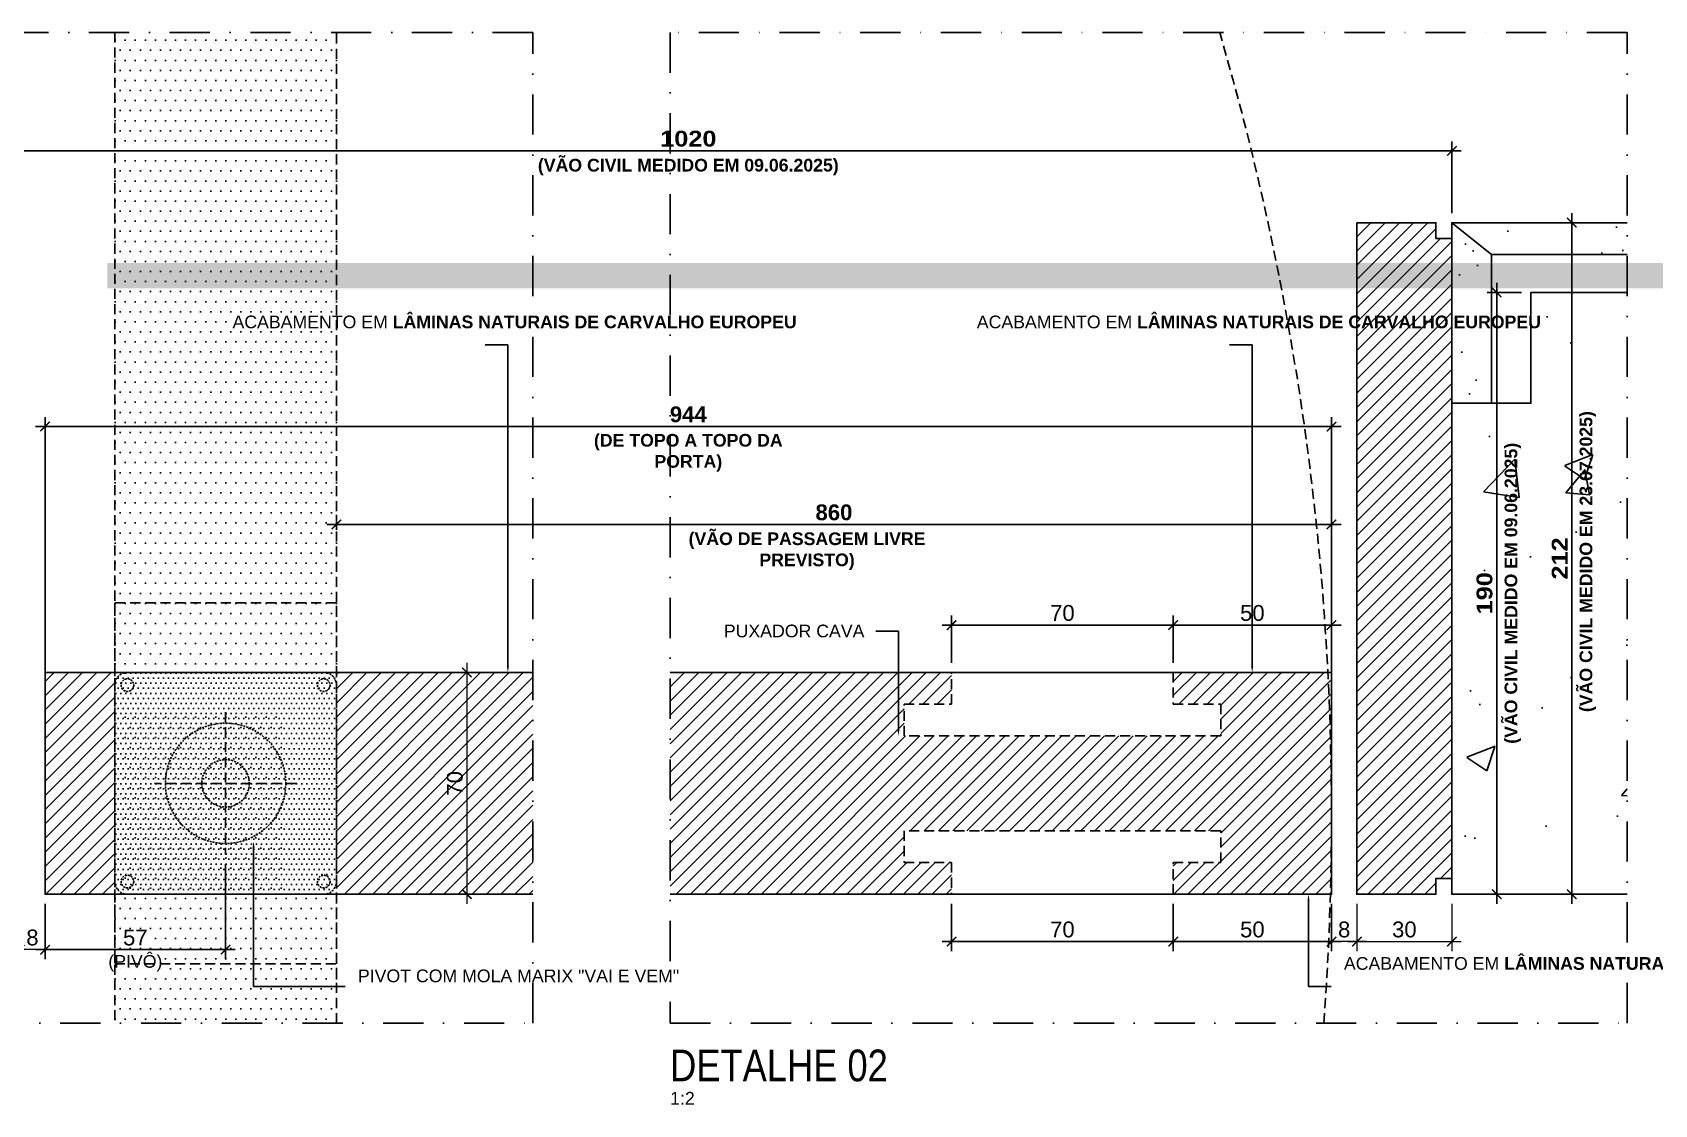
# Model space of a CAD drawing. Header units: millimetres. Extents: x -63251 to 507826, y 5339 to 217512.
# Drawn here: x 122465 to 122977, y 103643 to 103982 of the extents above; entities that cross this region are included whole.
import ezdxf
from ezdxf import colors
from ezdxf.entities.mleader import LeaderData, LeaderLine
from ezdxf.math import Vec2, Vec3

# ---------------------------------------------------------------- set-up
doc = ezdxf.new("R2010")
doc.units = ezdxf.units.MM
doc.header["$PDMODE"] = 3
doc.linetypes.add('TRAÇO 1-1', pattern=[9.525, 6.35, -3.175])
doc.linetypes.add('TRAÇO E PONTO 1-1', pattern=[25.4, 12.7, -6.35, 0, -6.35])
for name, color, linetype in [('AC-EQUIPAMENTO', 7, 'Continuous'), ('COTAS', 9, 'Continuous'), ('FERRAGEM', 3, 'Continuous'), ('HACHURA', 21, 'Continuous'), ('LAYOUT', 4, 'Continuous'), ('MARCENARIA', 4, 'Continuous'), ('MARCENARIA . M', 4, 'Continuous'), ('PAREDE', 94, 'Continuous'), ('PROJEÇÃO', 8, 'Continuous'), ('TEXTO', 105, 'Continuous'), ('TEXTO TRAÇO PONTO', 105, 'TRAÇO E PONTO 1-1')]:
    doc.layers.add(name, color=color, linetype=linetype)
doc.layers.add('ARQ-COTA', color=12, linetype='Continuous', lineweight=9)
doc.styles.add('1-1', font='arial.ttf', dxfattribs={"height": 0.2})
doc.styles.add('MEDIDA OFICIAL', font='ariblk.ttf')
doc.styles.add('PADRÃO', font='arial.ttf')
doc.styles.add('PADRÃO NEGRITO', font='arialbd.ttf')
doc.styles.add('TITULO', font='swissck.ttf')
doc.dimstyles.new('1-2', dxfattribs={"dimscale": 2, "dimtxt": 2.5, "dimasz": 1.5, "dimexe": 1.5, "dimexo": 1.5, "dimtad": 1, "dimtxsty": 'PADRÃO', "dimblk": 'ARCHTICK', "dimcen": 2.5, "dimdle": 1.5, "dimclrd": 9, "dimclre": 9, "dimclrt": 6, "dimadec": 0, "dimazin": 0, "dimtfac": 1, "dimtmove": 0, "dimatfit": 3, "dimfxl": 1.25, "dimlwd": -1, "dimlwe": -1, "dimarcsym": 0})
doc.dimstyles.new('1-2 AZUL', dxfattribs={"dimscale": 2, "dimtxt": 2.5, "dimasz": 1.5, "dimexe": 1.5, "dimexo": 1.5, "dimtad": 1, "dimtxsty": 'PADRÃO NEGRITO', "dimblk": 'ARCHTICK', "dimcen": 2.5, "dimdle": 1.5, "dimclrd": 9, "dimclre": 9, "dimclrt": 170, "dimadec": 0, "dimazin": 0, "dimtfac": 1, "dimtmove": 0, "dimatfit": 3, "dimfxl": 1.25, "dimlwd": -1, "dimlwe": -1, "dimarcsym": 0})
doc.dimstyles.new('1-2 VERDE', dxfattribs={"dimscale": 2, "dimtxt": 2.5, "dimasz": 1.5, "dimexe": 1.5, "dimexo": 1.5, "dimtad": 1, "dimtxsty": 'PADRÃO NEGRITO', "dimblk": 'ARCHTICK', "dimcen": 2.5, "dimdle": 1.5, "dimclrd": 9, "dimclre": 9, "dimclrt": 102, "dimadec": 0, "dimazin": 0, "dimtfac": 1, "dimtmove": 0, "dimatfit": 3, "dimfxl": 1.25, "dimlwd": -1, "dimlwe": -1, "dimarcsym": 0})
doc.dimstyles.new('Med. Ofic.1-2', dxfattribs={"dimscale": 2, "dimtxt": 2.5, "dimasz": 1.5, "dimexe": 1.5, "dimexo": 1.5, "dimtad": 1, "dimtxsty": 'MEDIDA OFICIAL', "dimblk": 'ARCHTICK', "dimcen": 2.5, "dimdle": 1.5, "dimclrd": 9, "dimclre": 9, "dimclrt": 10, "dimadec": 0, "dimazin": 0, "dimtfac": 1, "dimtmove": 0, "dimatfit": 3, "dimfxl": 1.25, "dimlwd": -1, "dimlwe": -1, "dimarcsym": 0})
pattern_1 = [(0, (-705.1646, 4e-05), (1.5875, 3.175), [0, -3.175])]

# ---------------------------------------------------------------- blocks, each defined once
blk = doc.blocks.new('_ArchTick')
at = {"color": 0, "linetype": 'ByBlock', "const_width": 0.15}
blk.add_lwpolyline([(-0.5, -0.5), (0.5, 0.5)], dxfattribs=at)
blk = doc.blocks.new('*D1448')
at = {"layer": 'COTAS', "color": 9, "transparency": 16777216}
for p, q in [((122825.34, 103782.5), (122825.34, 103797.46)), ((122875.34, 103782.5), (122875.34, 103797.46)), ((122822.34, 103794.46), (122878.34, 103794.46))]:
    blk.add_line(p, q, dxfattribs=at)
at = {"layer": 'Defpoints', "color": 0, "transparency": 16777216}
for p in [(122875.34, 103794.46), (122825.34, 103779.5), (122875.34, 103779.5)]:
    blk.add_point(p, dxfattribs=at)
at = {"layer": 'COTAS', "color": 9, "transparency": 16777216, "xscale": 3, "yscale": 3, "zscale": 3, "rotation": 180}
blk.add_blockref('_ArchTick', (122825.34, 103794.46), dxfattribs=at)
at = {"layer": 'COTAS', "color": 9, "transparency": 16777216, "xscale": 3, "yscale": 3, "zscale": 3}
blk.add_blockref('_ArchTick', (122875.34, 103794.46), dxfattribs=at)
at = {"layer": 'COTAS', "color": 6, "transparency": 16777216, "insert": (122850.34, 103798.26), "char_height": 5, "attachment_point": 5, "style": 'PADRÃO'}
blk.add_mtext('50', dxfattribs=at)
blk = doc.blocks.new('*D1449')
at = {"layer": 'COTAS', "color": 9, "transparency": 16777216}
for p, q in [((122755.34, 103782.5), (122755.34, 103797.46)), ((122825.34, 103782.5), (122825.34, 103797.46)), ((122752.34, 103794.46), (122828.34, 103794.46))]:
    blk.add_line(p, q, dxfattribs=at)
at = {"layer": 'Defpoints', "color": 0, "transparency": 16777216}
for p in [(122825.34, 103794.46), (122755.34, 103779.5), (122825.34, 103779.5)]:
    blk.add_point(p, dxfattribs=at)
at = {"layer": 'COTAS', "color": 9, "transparency": 16777216, "xscale": 3, "yscale": 3, "zscale": 3, "rotation": 180}
blk.add_blockref('_ArchTick', (122755.34, 103794.46), dxfattribs=at)
at = {"layer": 'COTAS', "color": 9, "transparency": 16777216, "xscale": 3, "yscale": 3, "zscale": 3}
blk.add_blockref('_ArchTick', (122825.34, 103794.46), dxfattribs=at)
at = {"layer": 'COTAS', "color": 6, "transparency": 16777216, "insert": (122790.34, 103798.26), "char_height": 5, "attachment_point": 5, "style": 'PADRÃO'}
blk.add_mtext('70', dxfattribs=at)
blk = doc.blocks.new('*D1450')
at = {"layer": 'COTAS', "color": 9, "transparency": 16777216}
for p, q in [((122561.04, 103824.51), (122561.04, 103829.23)), ((122875.34, 103762.5), (122875.34, 103829.23)), ((122878.34, 103826.23), (122558.04, 103826.23))]:
    blk.add_line(p, q, dxfattribs=at)
at = {"layer": 'Defpoints', "color": 0, "transparency": 16777216}
for p in [(122561.04, 103826.23), (122561.04, 103821.51), (122875.34, 103759.5)]:
    blk.add_point(p, dxfattribs=at)
at = {"layer": 'COTAS', "color": 9, "transparency": 16777216, "xscale": 3, "yscale": 3, "zscale": 3, "rotation": 180}
blk.add_blockref('_ArchTick', (122561.04, 103826.23), dxfattribs=at)
at = {"layer": 'COTAS', "color": 9, "transparency": 16777216, "xscale": 3, "yscale": 3, "zscale": 3}
blk.add_blockref('_ArchTick', (122875.34, 103826.23), dxfattribs=at)
at = {"layer": 'COTAS', "color": 102, "transparency": 16777216, "insert": (122718.19, 103830.03), "char_height": 5, "attachment_point": 5, "style": 'PADRÃO NEGRITO'}
blk.add_mtext('860', dxfattribs=at)
blk = doc.blocks.new('*D1451')
at = {"layer": 'COTAS', "color": 9, "transparency": 16777216}
for p, q in [((122469.04, 103762.5), (122469.04, 103860.15)), ((122875.34, 103829.23), (122875.34, 103860.15)), ((122466.04, 103857.15), (122878.34, 103857.15))]:
    blk.add_line(p, q, dxfattribs=at)
at = {"layer": 'Defpoints', "color": 0, "transparency": 16777216}
for p in [(122875.34, 103857.15), (122875.34, 103826.23), (122469.04, 103759.5)]:
    blk.add_point(p, dxfattribs=at)
at = {"layer": 'COTAS', "color": 9, "transparency": 16777216, "xscale": 3, "yscale": 3, "zscale": 3, "rotation": 180}
blk.add_blockref('_ArchTick', (122469.04, 103857.15), dxfattribs=at)
at = {"layer": 'COTAS', "color": 9, "transparency": 16777216, "xscale": 3, "yscale": 3, "zscale": 3}
blk.add_blockref('_ArchTick', (122875.34, 103857.15), dxfattribs=at)
at = {"layer": 'COTAS', "color": 170, "transparency": 16777216, "insert": (122672.19, 103860.96), "char_height": 5, "attachment_point": 5, "style": 'PADRÃO NEGRITO'}
blk.add_mtext('944', dxfattribs=at)
blk = doc.blocks.new('*D1452')
at = {"layer": 'COTAS', "color": 9, "transparency": 16777216}
for p, q in [((122431.04, 103924.5), (122431.04, 103947.16)), ((122913.34, 103924.5), (122913.34, 103947.16))]:
    blk.add_line(p, q, dxfattribs=at)
at = {"layer": 'COTAS', "color": 9, "linetype": 'Continuous', "transparency": 16777216}
blk.add_line((122428.04, 103944.16), (122916.34, 103944.16), dxfattribs=at)
at = {"layer": 'Defpoints', "color": 0, "transparency": 16777216}
for p in [(122913.34, 103944.16), (122431.04, 103921.5), (122913.34, 103921.5)]:
    blk.add_point(p, dxfattribs=at)
at = {"layer": 'COTAS', "color": 9, "transparency": 16777216, "xscale": 3, "yscale": 3, "zscale": 3, "rotation": 180}
blk.add_blockref('_ArchTick', (122431.04, 103944.16), dxfattribs=at)
at = {"layer": 'COTAS', "color": 9, "transparency": 16777216, "xscale": 3, "yscale": 3, "zscale": 3}
blk.add_blockref('_ArchTick', (122913.34, 103944.16), dxfattribs=at)
at = {"layer": 'COTAS', "color": 10, "transparency": 16777216, "insert": (122672.19, 103947.99), "char_height": 5, "attachment_point": 5, "style": 'MEDIDA OFICIAL'}
blk.add_mtext('1020', dxfattribs=at)
blk = doc.blocks.new('*D1453')
at = {"layer": 'COTAS', "color": 9, "linetype": 'Continuous', "transparency": 16777216}
blk.add_line((122951.2, 103924.5), (122951.2, 103706.5), dxfattribs=at)
at = {"layer": 'COTAS', "color": 9, "transparency": 16777216}
for p, q in [((122954.2, 103921.5), (122954.2, 103921.5)), ((122954.2, 103709.5), (122954.2, 103709.5))]:
    blk.add_line(p, q, dxfattribs=at)
at = {"layer": 'Defpoints', "color": 0, "transparency": 16777216}
for p in [(122951.2, 103921.5), (122951.2, 103709.5), (122951.2, 103709.5)]:
    blk.add_point(p, dxfattribs=at)
at = {"layer": 'COTAS', "color": 9, "transparency": 16777216, "xscale": 3, "yscale": 3, "zscale": 3}
for p, rotation in [((122951.2, 103921.5), 90), ((122951.2, 103709.5), 270)]:
    blk.add_blockref('_ArchTick', p, dxfattribs=dict(at, rotation=rotation))
at = {"layer": 'COTAS', "color": 10, "transparency": 16777216, "insert": (122947.41, 103815.5), "char_height": 5, "attachment_point": 5, "rotation": 90, "style": 'MEDIDA OFICIAL'}
blk.add_mtext('212', dxfattribs=at)
blk = doc.blocks.new('*D1454')
at = {"layer": 'COTAS', "color": 9, "transparency": 16777216}
for p, q in [((122825.34, 103706.5), (122825.34, 103691.55)), ((122875.34, 103706.5), (122875.34, 103691.55)), ((122822.34, 103694.55), (122878.34, 103694.55))]:
    blk.add_line(p, q, dxfattribs=at)
at = {"layer": 'Defpoints', "color": 0, "transparency": 16777216}
for p in [(122825.34, 103709.5), (122875.34, 103709.5), (122875.34, 103694.55)]:
    blk.add_point(p, dxfattribs=at)
at = {"layer": 'COTAS', "color": 9, "transparency": 16777216, "xscale": 3, "yscale": 3, "zscale": 3, "rotation": 180}
blk.add_blockref('_ArchTick', (122825.34, 103694.55), dxfattribs=at)
at = {"layer": 'COTAS', "color": 9, "transparency": 16777216, "xscale": 3, "yscale": 3, "zscale": 3}
blk.add_blockref('_ArchTick', (122875.34, 103694.55), dxfattribs=at)
at = {"layer": 'COTAS', "color": 6, "transparency": 16777216, "insert": (122850.34, 103698.35), "char_height": 5, "attachment_point": 5, "style": 'PADRÃO'}
blk.add_mtext('50', dxfattribs=at)
blk = doc.blocks.new('*D1455')
at = {"layer": 'COTAS', "color": 9, "transparency": 16777216}
for p, q in [((122755.34, 103706.5), (122755.34, 103691.55)), ((122825.34, 103706.5), (122825.34, 103691.55)), ((122752.34, 103694.55), (122828.34, 103694.55))]:
    blk.add_line(p, q, dxfattribs=at)
at = {"layer": 'Defpoints', "color": 0, "transparency": 16777216}
for p in [(122755.34, 103709.5), (122825.34, 103709.5), (122825.34, 103694.55)]:
    blk.add_point(p, dxfattribs=at)
at = {"layer": 'COTAS', "color": 9, "transparency": 16777216, "xscale": 3, "yscale": 3, "zscale": 3, "rotation": 180}
blk.add_blockref('_ArchTick', (122755.34, 103694.55), dxfattribs=at)
at = {"layer": 'COTAS', "color": 9, "transparency": 16777216, "xscale": 3, "yscale": 3, "zscale": 3}
blk.add_blockref('_ArchTick', (122825.34, 103694.55), dxfattribs=at)
at = {"layer": 'COTAS', "color": 6, "transparency": 16777216, "insert": (122790.34, 103698.35), "char_height": 5, "attachment_point": 5, "style": 'PADRÃO'}
blk.add_mtext('70', dxfattribs=at)
blk = doc.blocks.new('*D1456')
at = {"layer": 'ARQ-COTA', "color": 9, "transparency": 16777216}
for p, q in [((122883.34, 103706.5), (122883.34, 103691.55)), ((122913.34, 103706.5), (122913.34, 103691.55)), ((122880.34, 103694.55), (122916.34, 103694.55))]:
    blk.add_line(p, q, dxfattribs=at)
at = {"layer": 'Defpoints', "color": 0, "transparency": 16777216}
for p in [(122883.34, 103709.5), (122913.34, 103709.5), (122913.34, 103694.55)]:
    blk.add_point(p, dxfattribs=at)
at = {"layer": 'ARQ-COTA', "color": 9, "transparency": 16777216, "xscale": 3, "yscale": 3, "zscale": 3, "rotation": 180}
blk.add_blockref('_ArchTick', (122883.34, 103694.55), dxfattribs=at)
at = {"layer": 'ARQ-COTA', "color": 9, "transparency": 16777216, "xscale": 3, "yscale": 3, "zscale": 3}
blk.add_blockref('_ArchTick', (122913.34, 103694.55), dxfattribs=at)
at = {"layer": 'ARQ-COTA', "color": 6, "transparency": 16777216, "insert": (122898.34, 103698.35), "char_height": 5, "attachment_point": 5, "style": 'PADRÃO'}
blk.add_mtext('30', dxfattribs=at)
blk = doc.blocks.new('*D1457')
at = {"layer": 'ARQ-COTA', "color": 9, "transparency": 16777216}
for p, q in [((122602.26, 103782.5), (122602.26, 103706.5)), ((122605.26, 103779.5), (122605.26, 103779.5)), ((122605.26, 103709.5), (122605.26, 103709.5))]:
    blk.add_line(p, q, dxfattribs=at)
at = {"layer": 'Defpoints', "color": 0, "transparency": 16777216}
for p in [(122602.26, 103779.5), (122602.26, 103709.5), (122602.26, 103709.5)]:
    blk.add_point(p, dxfattribs=at)
at = {"layer": 'ARQ-COTA', "color": 9, "transparency": 16777216, "xscale": 3, "yscale": 3, "zscale": 3}
for p, rotation in [((122602.26, 103779.5), 90), ((122602.26, 103709.5), 270)]:
    blk.add_blockref('_ArchTick', p, dxfattribs=dict(at, rotation=rotation))
at = {"layer": 'ARQ-COTA', "color": 6, "transparency": 16777216, "insert": (122598.46, 103744.5), "char_height": 5, "attachment_point": 5, "rotation": 90, "style": 'PADRÃO'}
blk.add_mtext('70', dxfattribs=at)
blk = doc.blocks.new('*D1458')
at = {"layer": 'COTAS', "color": 9, "transparency": 16777216}
for p, q in [((122526.04, 103719), (122526.04, 103689)), ((122469.04, 103706.5), (122469.04, 103689)), ((122466.04, 103692), (122529.04, 103692))]:
    blk.add_line(p, q, dxfattribs=at)
at = {"layer": 'Defpoints', "color": 0, "transparency": 16777216}
for p in [(122526.04, 103722), (122469.04, 103709.5), (122526.04, 103692)]:
    blk.add_point(p, dxfattribs=at)
at = {"layer": 'COTAS', "color": 9, "transparency": 16777216, "xscale": 3, "yscale": 3, "zscale": 3, "rotation": 180}
blk.add_blockref('_ArchTick', (122469.04, 103692), dxfattribs=at)
at = {"layer": 'COTAS', "color": 9, "transparency": 16777216, "xscale": 3, "yscale": 3, "zscale": 3}
blk.add_blockref('_ArchTick', (122526.04, 103692), dxfattribs=at)
at = {"layer": 'COTAS', "color": 6, "transparency": 16777216, "insert": (122497.54, 103695.8), "char_height": 5, "attachment_point": 5, "style": 'PADRÃO'}
blk.add_mtext('57', dxfattribs=at)
blk = doc.blocks.new('*D1459')
at = {"layer": 'ARQ-COTA', "color": 9, "transparency": 16777216}
for p, q in [((122875.34, 103706.5), (122875.34, 103691.55)), ((122883.34, 103706.5), (122883.34, 103691.55)), ((122886.34, 103694.55), (122872.34, 103694.55))]:
    blk.add_line(p, q, dxfattribs=at)
at = {"layer": 'Defpoints', "color": 0, "transparency": 16777216}
for p in [(122875.34, 103709.5), (122883.34, 103709.5), (122875.34, 103694.55)]:
    blk.add_point(p, dxfattribs=at)
at = {"layer": 'ARQ-COTA', "color": 9, "transparency": 16777216, "xscale": 3, "yscale": 3, "zscale": 3, "rotation": 180}
blk.add_blockref('_ArchTick', (122875.34, 103694.55), dxfattribs=at)
at = {"layer": 'ARQ-COTA', "color": 9, "transparency": 16777216, "xscale": 3, "yscale": 3, "zscale": 3}
blk.add_blockref('_ArchTick', (122883.34, 103694.55), dxfattribs=at)
at = {"layer": 'ARQ-COTA', "color": 6, "transparency": 16777216, "insert": (122879.34, 103698.35), "char_height": 5, "attachment_point": 5, "style": 'PADRÃO'}
blk.add_mtext('8', dxfattribs=at)
blk = doc.blocks.new('*D1460')
at = {"layer": 'ARQ-COTA', "color": 9, "transparency": 16777216}
for p, q in [((122461.04, 103706.5), (122461.04, 103689)), ((122469.04, 103706.5), (122469.04, 103689)), ((122472.04, 103692), (122458.04, 103692))]:
    blk.add_line(p, q, dxfattribs=at)
at = {"layer": 'Defpoints', "color": 0, "transparency": 16777216}
for p in [(122461.04, 103709.5), (122469.04, 103709.5), (122461.04, 103692)]:
    blk.add_point(p, dxfattribs=at)
at = {"layer": 'ARQ-COTA', "color": 9, "transparency": 16777216, "xscale": 3, "yscale": 3, "zscale": 3, "rotation": 180}
blk.add_blockref('_ArchTick', (122461.04, 103692), dxfattribs=at)
at = {"layer": 'ARQ-COTA', "color": 9, "transparency": 16777216, "xscale": 3, "yscale": 3, "zscale": 3}
blk.add_blockref('_ArchTick', (122469.04, 103692), dxfattribs=at)
at = {"layer": 'ARQ-COTA', "color": 6, "transparency": 16777216, "insert": (122465.04, 103695.81), "char_height": 5, "attachment_point": 5, "style": 'PADRÃO'}
blk.add_mtext('8', dxfattribs=at)
blk = doc.blocks.new('*D1462')
at = {"layer": 'COTAS', "color": 9, "linetype": 'Continuous', "transparency": 16777216}
blk.add_line((122927.51, 103902.5), (122927.51, 103706.5), dxfattribs=at)
at = {"layer": 'COTAS', "color": 9, "transparency": 16777216}
for p, q in [((122935.34, 103899.5), (122924.51, 103899.5)), ((122931.01, 103709.5), (122924.51, 103709.5))]:
    blk.add_line(p, q, dxfattribs=at)
at = {"layer": 'Defpoints', "color": 0, "transparency": 16777216}
for p in [(122938.34, 103899.5), (122927.51, 103709.5), (122934.01, 103709.5)]:
    blk.add_point(p, dxfattribs=at)
at = {"layer": 'COTAS', "color": 9, "transparency": 16777216, "xscale": 3, "yscale": 3, "zscale": 3}
for p, rotation in [((122927.51, 103899.5), 90), ((122927.51, 103709.5), 270)]:
    blk.add_blockref('_ArchTick', p, dxfattribs=dict(at, rotation=rotation))
at = {"layer": 'COTAS', "color": 10, "transparency": 16777216, "insert": (122923.68, 103804.5), "char_height": 5, "attachment_point": 5, "rotation": 90, "style": 'MEDIDA OFICIAL'}
blk.add_mtext('190', dxfattribs=at)
blk = doc.blocks.new('pivo mola')
at = {"layer": 'COTAS'}
h = blk.add_hatch(dxfattribs=at)
h.set_pattern_fill('DOTS', color=256)
h.set_pattern_definition([(0, (-127539.9135, -102668.7629), (0.79375, 1.5875), [0, -1.5875])])
h.paths.add_polyline_path([(-35, -31, 0.414214), (-31, -35), (31, -35, 0.414214), (35, -31), (35, 31, 0.414214), (31, 35), (-31, 35, 0.414214), (-35, 31)])
at = {"layer": 'FERRAGEM', "color": 102, "linetype": 'TRAÇO 1-1', "ltscale": 0.1}
blk.add_lwpolyline([(-31, 35), (31, 35, -0.414214), (35, 31), (35, -31, -0.414214), (31, -35), (-31, -35, -0.414214), (-35, -31), (-35, 31, -0.414214)], format="xyb", close=True, dxfattribs=at)
for centre, radius in [((-31, 31), 2), ((31, 31), 2), ((0, 0), 19), ((-31, -31), 2), ((31, -31), 2)]:
    blk.add_circle(centre, radius, dxfattribs=at)
at = {"layer": 'LAYOUT', "color": 10, "linetype": 'TRAÇO 1-1', "ltscale": 0.5}
for p, q in [((0, 22.5), (0, -22.5)), ((22.5, 0), (-22.5, 0))]:
    blk.add_line(p, q, dxfattribs=at)

msp = doc.modelspace()

# ---------------------------------------------------------------- hatches: boundary and pattern name
at = {"layer": 'AC-EQUIPAMENTO'}
h = msp.add_hatch(dxfattribs=at)
h.set_pattern_fill('ANSI31', color=8)
h.paths.add_polyline_path([(122883.337, 103709.504), (122908.337, 103709.504), (122908.337, 103714.504), (122913.337, 103714.504), (122913.338, 103864.504), (122913.337, 103916.505), (122908.337, 103916.505), (122908.337, 103921.504), (122883.337, 103921.504)])
h = msp.add_hatch(dxfattribs=at)
h.set_pattern_fill('ANSI31', color=8)
h.set_pattern_definition([(45, (15, 1e-11), (-2.24506403, 2.24506403), [])])
edge = h.paths.add_edge_path()
edge.add_line((122875.337, 103734.061), (122875.337, 103734.946))
edge.add_arc((96029.099, 103547.087), 26846.896, 0.4009259, 0.4960221)
edge.add_line((122874.989, 103779.503), (122825.337, 103779.503))
edge.add_line((122825.337, 103779.503), (122825.337, 103769.503))
edge.add_line((122825.337, 103769.503), (122840.337, 103769.503))
edge.add_line((122840.337, 103769.503), (122840.337, 103759.503))
edge.add_line((122840.337, 103759.503), (122740.337, 103759.503))
edge.add_line((122740.337, 103759.503), (122740.337, 103769.503))
edge.add_line((122740.337, 103769.503), (122755.337, 103769.503))
edge.add_line((122755.337, 103769.503), (122755.337, 103779.503))
edge.add_line((122755.337, 103779.503), (122666.455, 103779.503))
edge.add_line((122666.455, 103779.503), (122666.455, 103709.504))
edge.add_line((122666.455, 103709.504), (122755.337, 103709.504))
edge.add_line((122755.337, 103709.504), (122755.337, 103719.503))
edge.add_line((122755.337, 103719.503), (122740.337, 103719.503))
edge.add_line((122740.337, 103719.503), (122740.337, 103729.503))
edge.add_line((122740.337, 103729.503), (122840.337, 103729.503))
edge.add_line((122840.337, 103729.503), (122840.337, 103719.503))
edge.add_line((122840.337, 103719.503), (122825.337, 103719.503))
edge.add_line((122825.337, 103719.503), (122825.337, 103709.504))
edge.add_line((122825.337, 103709.504), (122874.989, 103709.503))
edge.add_arc((121995.018, 103734.282), 880.319, 358.38705, 359.985606)
h = msp.add_hatch(dxfattribs=at)
h.set_pattern_fill('ANSI31', color=8)
h.paths.add_polyline_path([(122469.044, 103709.504), (122491.044, 103709.504), (122491.044, 103779.503), (122469.044, 103779.503)])
h = msp.add_hatch(dxfattribs=at)
h.set_pattern_fill('ANSI31', color=8)
h.paths.add_polyline_path([(122561.044, 103709.504), (122623.077, 103709.504), (122623.077, 103779.503), (122561.044, 103779.503)])
at = {"layer": 'HACHURA'}
h = msp.add_hatch(dxfattribs=at)
h.set_pattern_fill('AR-CONC', color=21, scale=0.5)
h.set_pattern_definition([(50, (1541.51, -299.82), (91.092334, -7.969543), [9.525, -104.775]), (355, (1541.51, -299.82), (-17.62171, 95.52842), [7.62, -83.82029]), (100.451445, (1549.1, -300.49), (73.470624, 87.558876), [8.095004, -89.04512]), (46.1842, (1541.51, -274.42), (135.53952, -21.021164), [14.2875, -157.1625]), (96.63556, (1552.81, -276.17), (118.70207, 123.71306), [12.14251, -133.5678]), (351.18415, (1541.51, -274.42), (118.70207, 123.71306), [11.42998, -125.72987]), (21, (1554.21, -280.77), (75.807196, -51.1326), [9.525, -104.775]), (326, (1554.21, -280.77), (30.901014, 92.093983), [7.62, -83.82]), (71.451445, (1560.53, -285.03), (106.70821, 40.961384), [8.095004, -89.04497]), (37.5, (1541.513, -299.823), (1.5443016, 42.2775194), [0, -82.804, 0, -85.09, 0, -84.1375]), (7.5, (1541.513, -299.823), (33.409831, 50.090287), [0, -48.514, 0, -80.899, 0, -32.0675]), (327.5, (1513.192, -299.823), (67.7952976, -2.864372), [0, -31.75, 0, -99.06, 0, -131.445]), (317.5, (1500.49, -299.82), (74.06459, 12.713246), [0, -41.275, 0, -65.786, 0, -93.345])])
h.paths.add_polyline_path([(122968.682, 103709.504), (122968.682, 103899.504), (122938.337, 103899.504), (122938.338, 103864.504), (122913.338, 103864.504), (122913.337, 103709.504)])
at = {"layer": 'MARCENARIA . M'}
h = msp.add_hatch(dxfattribs=at)
h.set_pattern_fill('DOTS', color=8, scale=2)
h.set_pattern_definition([(0, (-705.1646, -8.5), (1.5875, 3.175), [0, -3.175])])
h.paths.add_polyline_path([(122561.044, 103981.552), (122491.044, 103981.552), (122491.044, 103779.503), (122561.044, 103779.503)])
h = msp.add_hatch(dxfattribs=at)
h.set_pattern_fill('AR-SAND', color=10, scale=0.5)
h.set_pattern_definition([(37.5, (56220.956, -8124.727), (-0.8000156, 24.470662), [0, -19.304, 0, -21.59, 0, -20.6375]), (7.5, (56220.956, -8124.727), (22.476164, 35.841255), [0, -10.414, 0, -17.399, 0, -6.6675]), (327.5, (56205.335, -8124.727), (39.5496185, 0.0718592), [0, -6.35, 0, -22.86, 0, -29.845]), (317.5, (56205.335, -8124.727), (38.177823, 11.146466), [0, -3.175, 0, -14.986, 0, -17.145])])
h.paths.add_polyline_path([(122968.682, 103911.504), (122968.682, 103921.504), (122913.338, 103921.504), (122925.838, 103911.504)])
h = msp.add_hatch(dxfattribs=at)
h.set_pattern_fill('AR-SAND', color=10, scale=0.5)
h.set_pattern_definition([(37.5, (56220.956, -8126.727), (-0.8000156, 24.470662), [0, -19.304, 0, -21.59, 0, -20.6375]), (7.5, (56220.956, -8126.727), (22.476164, 35.841255), [0, -10.414, 0, -17.399, 0, -6.6675]), (327.5, (56205.335, -8126.727), (39.5496185, 0.0718592), [0, -6.35, 0, -22.86, 0, -29.845]), (317.5, (56205.335, -8126.727), (38.177823, 11.146466), [0, -3.175, 0, -14.986, 0, -17.145])])
h.paths.add_polyline_path([(122913.338, 103919.504), (122925.838, 103909.504), (122925.838, 103864.504), (122913.338, 103864.504)])
h = msp.add_hatch(dxfattribs=at)
h.set_pattern_fill('DOTS', color=8, scale=2)
h.set_pattern_definition(pattern_1)
h.paths.add_polyline_path([(122494.044, 103768.003), (122494.044, 103701.003), (122544.044, 103701.003), (122544.044, 103768.003)])
h = msp.add_hatch(dxfattribs=at)
h.set_pattern_fill('DOTS', color=8, scale=2)
h.set_pattern_definition(pattern_1)
h.paths.add_polyline_path([(122561.044, 103709.503), (122491.044, 103709.503), (122491.044, 103668.805), (122561.044, 103668.805)])

# ---------------------------------------------------------------- linework, layer by layer
at = {"layer": 'FERRAGEM', "color": 102, "linetype": 'TRAÇO 1-1', "ltscale": 0.1}
msp.add_circle((122526.044, 103744.503), 7.5, dxfattribs=at)
at = {"layer": 'MARCENARIA'}
msp.add_lwpolyline([(122883.337, 103921.504), (122908.337, 103921.504), (122908.337, 103916.505), (122913.337, 103916.505), (122913.337, 103714.504), (122908.337, 103714.504), (122908.337, 103709.504), (122883.337, 103709.504)], close=True, dxfattribs=at)
for points in [[(122623.077, 103779.503), (122469.044, 103779.503), (122469.044, 103709.504), (122623.077, 103709.504)], [(122666.455, 103709.504), (122875.337, 103709.503), (122875.337, 103779.503), (122666.455, 103779.503)]]:
    msp.add_lwpolyline(points, dxfattribs=at)
at = {"layer": 'PAREDE', "color": 10, "linetype": 'ByBlock'}
msp.add_lwpolyline([(122968.682, 103921.504), (122913.338, 103921.504), (122925.838, 103911.504), (122968.682, 103911.504)], dxfattribs=at)
msp.add_lwpolyline([(122925.838, 103911.504), (122913.338, 103921.504), (122913.338, 103864.504), (122925.838, 103864.504)], close=True, dxfattribs=at)
at = {"layer": 'PAREDE'}
msp.add_lwpolyline([(122968.682, 103709.504), (122913.337, 103709.504), (122913.338, 103864.504), (122938.338, 103864.504), (122938.337, 103899.504), (122968.682, 103899.504)], dxfattribs=at)
at = {"layer": 'PROJEÇÃO', "color": 21, "linetype": 'TRAÇO 1-1', "ltscale": 0.5}
msp.add_lwpolyline([(122561.044, 103668.805), (122561.044, 103801.503), (122491.044, 103801.503), (122491.044, 103668.805)], dxfattribs=at)
for points in [[(122755.337, 103779.503), (122825.337, 103779.503), (122825.337, 103769.503), (122840.337, 103769.503), (122840.337, 103759.503), (122740.337, 103759.503), (122740.337, 103769.503), (122755.337, 103769.503)], [(122755.337, 103709.503), (122825.337, 103709.503), (122825.337, 103719.503), (122840.337, 103719.503), (122840.337, 103729.503), (122740.337, 103729.503), (122740.337, 103719.503), (122755.337, 103719.503)]]:
    msp.add_lwpolyline(points, close=True, dxfattribs=at)
for centre, start, end in [((121995.018, 103734.725), 359.985611, 16.283169), ((121995.018, 103734.282), 355.734501, 0.014394)]:
    msp.add_arc(centre, 880.319, start, end, dxfattribs=at)
at = {"layer": 'TEXTO TRAÇO PONTO'}
for points in [[(122623.077, 103668.805), (122623.077, 103981.552), (122320.849, 103981.552), (122320.849, 103668.805)], [(122968.682, 103668.806), (122968.682, 103981.553), (122666.455, 103981.553), (122666.455, 103668.806)]]:
    msp.add_lwpolyline(points, close=True, dxfattribs=at)

# ---------------------------------------------------------------- block references
at = {"layer": 'COTAS'}
msp.add_blockref('pivo mola', (122526.044, 103744.503), dxfattribs=at)

# ---------------------------------------------------------------- texts
at = {"layer": 'COTAS', "color": 10, "insert": (122672.19, 103941.658), "char_height": 4, "width": 135, "attachment_point": 2, "style": 'PADRÃO NEGRITO'}
msp.add_mtext('(VÃO CIVIL MEDIDO EM 09.06.2025)', dxfattribs=at)
at = {"layer": 'COTAS', "color": 6, "insert": (122497.544, 103685.092), "char_height": 4, "width": 135, "attachment_point": 8, "style": 'PADRÃO'}
msp.add_mtext('(PIVÔ)', dxfattribs=at)
at = {"layer": 'TEXTO', "color": 1, "insert": (122666.455, 103650.305), "char_height": 10, "width": 220.061, "attachment_point": 7, "style": 'TITULO'}
msp.add_mtext('DETALHE 02', dxfattribs=at)
at = {"layer": 'TEXTO', "insert": (122666.455, 103647.105), "char_height": 4, "width": 48, "attachment_point": 1, "style": 'PADRÃO'}
msp.add_mtext('1:2', dxfattribs=at)

# ---------------------------------------------------------------- dimensions: what is measured, and where the dimension line sits
at = {"layer": 'ARQ-COTA'}
dim = msp.add_linear_dim(base=(122602.26, 103709.503), p1=(122602.26, 103779.503), p2=(122602.26, 103709.503), angle=90, dimstyle='1-2', dxfattribs=at)
dim.commit()
dim.dimension.update_dxf_attribs({"geometry": '*D1457', "text_midpoint": (122598.457, 103744.503)})
for base, p1, p2, picture, middle in [((122461.044, 103692.003), (122469.044, 103709.503), (122461.044, 103709.503), '*D1460', (122465.044, 103695.806)), ((122875.337, 103694.55), (122883.337, 103709.504), (122875.337, 103709.503), '*D1459', (122879.337, 103698.353)), ((122913.337, 103694.55), (122883.337, 103709.504), (122913.337, 103709.504), '*D1456', (122898.337, 103698.355))]:
    dim = msp.add_linear_dim(base=base, p1=p1, p2=p2, dimstyle='1-2', dxfattribs=at)
    dim.commit()
    dim.dimension.update_dxf_attribs({"geometry": picture, "text_midpoint": middle})
at = {"layer": 'COTAS'}
dim = msp.add_linear_dim(base=(122913.338, 103944.158), p1=(122431.043, 103921.504), p2=(122913.338, 103921.504), text='1020', dimstyle='Med. Ofic.1-2', dxfattribs=at)
dim.commit()
dim.dimension.update_dxf_attribs({"geometry": '*D1452', "text_midpoint": (122672.19, 103947.993)})
for base, p1, p2, picture, middle in [((122825.337, 103794.455), (122755.337, 103779.502), (122825.337, 103779.502), '*D1449', (122790.337, 103798.258)), ((122875.337, 103794.455), (122825.337, 103779.502), (122875.337, 103779.502), '*D1448', (122850.337, 103798.258)), ((122526.044, 103692.003), (122469.044, 103709.503), (122526.044, 103722.003), '*D1458', (122497.544, 103695.796)), ((122825.337, 103694.55), (122755.337, 103709.503), (122825.337, 103709.503), '*D1455', (122790.337, 103698.353)), ((122875.337, 103694.55), (122825.337, 103709.503), (122875.337, 103709.503), '*D1454', (122850.337, 103698.353))]:
    dim = msp.add_linear_dim(base=base, p1=p1, p2=p2, dimstyle='1-2', dxfattribs=at)
    dim.commit()
    dim.dimension.update_dxf_attribs({"geometry": picture, "text_midpoint": middle})

# ---------------------------------------------------------------- leaders
at = {"layer": 'COTAS', "ltscale": 0.4}
ml = msp.add_multileader_mtext('Standard', dxfattribs=at)
ml.set_content('PUXADOR CAVA', color=105, style='1-1')
ml.set_leader_properties(color=256, linetype='ByLayer', lineweight=-1)
ml.build(insert=Vec2(0, 0))
ml.multileader.update_dxf_attribs({"text_left_attachment_type": 2, "text_right_attachment_type": 2, "dogleg_length": 0.36, "arrow_head_size": 2, "scale": 20})
ctx = ml.context
ctx.base_point, ctx.scale, ctx.arrow_head_size, ctx.landing_gap_size, ctx.plane_origin = Vec3(122679.414, 103792.537), 20, 2, 4, Vec3(122782.511, 103759.897)
ctx.left_attachment, ctx.right_attachment = 2, 2
notes = []
notes.append((ctx, [(0, (1, 1, 0), (122738.594, 103792.537), (-1, 0), 7.2, [(0, [(122738.579, 103759.502)], 0, [])])]))
ctx.mtext.insert, ctx.mtext.width, ctx.mtext.flow_direction = Vec3(122683.414, 103794.607), 80.51012, 5
ml = msp.add_multileader_mtext('Standard', dxfattribs=at)
ml.set_content('\\pxt3;{\\C10;FECHADURA SEM TRANCA, SOMENTE IMÃ}', color=105, style='1-1')
ml.set_leader_properties(color=256, linetype='ByLayer', lineweight=-1)
ml.build(insert=Vec2(0, 0))
ml.multileader.update_dxf_attribs({"text_left_attachment_type": 2, "text_right_attachment_type": 2, "dogleg_length": 0.36, "arrow_head_size": 2, "scale": 20})
ctx = ml.context
ctx.base_point, ctx.scale, ctx.arrow_head_size, ctx.landing_gap_size, ctx.plane_origin = Vec3(123142.539, 103757.093), 20, 2, 4, Vec3(123235.991, 103775.431)
ctx.left_attachment, ctx.right_attachment, ctx.text_align_type = 2, 2, 2
notes.append((ctx, [(0, (1, 1, 0), (123211.019, 103757.093), (-1, 0), 7.2, [(0, [(123232.074, 103734.288)], 0, [])])]))
ctx.mtext.insert, ctx.mtext.width, ctx.mtext.alignment, ctx.mtext.flow_direction = Vec3(123199.819, 103766.267), 59.02098, 3, 5
ml = msp.add_multileader_mtext('Standard', dxfattribs=at)
ml.set_content('PIVOT COM MOLA MARIX "VAI E VEM"', color=105, style='1-1')
ml.set_leader_properties(color=256, linetype='ByLayer', lineweight=-1)
ml.build(insert=Vec2(0, 0))
ml.multileader.update_dxf_attribs({"text_left_attachment_type": 2, "text_right_attachment_type": 2, "dogleg_length": 0.36, "arrow_head_size": 2, "scale": 20})
ctx = ml.context
ctx.base_point, ctx.scale, ctx.arrow_head_size, ctx.landing_gap_size, ctx.plane_origin = Vec3(122563.846, 103680.359), 20, 2, 4, Vec3(122490.948, 103709.108)
ctx.left_attachment, ctx.right_attachment = 2, 2
notes.append((ctx, [(0, (1, 1, 0), (122534.864, 103680.359), (1, 0), 28.982, [(0, [(122534.893, 103726.175)], 0, [])])]))
ctx.mtext.insert, ctx.mtext.width, ctx.mtext.flow_direction = Vec3(122567.846, 103685.729), 56.39604, 5
ml = msp.add_multileader_mtext('Standard', dxfattribs=at)
ml.set_content('ACABAMENTO EM {\\fArial|b1|i0|c0|p34;LÂMINAS NATURAIS DE CARVALHO EUROPEU}', color=105, style='1-1')
ml.set_leader_properties(color=256, linetype='ByLayer', lineweight=-1)
ml.build(insert=Vec2(0, 0))
ml.multileader.update_dxf_attribs({"text_left_attachment_type": 2, "text_right_attachment_type": 2, "dogleg_length": 0.36, "arrow_head_size": 2, "scale": 20})
ctx = ml.context
ctx.base_point, ctx.scale, ctx.arrow_head_size, ctx.landing_gap_size, ctx.plane_origin = Vec3(122875.257, 103680.359), 20, 2, 4, Vec3(122794.141, 103709.108)
ctx.left_attachment, ctx.right_attachment = 2, 2
notes.append((ctx, [(0, (1, 1, 0), (122868.057, 103680.359), (1, 0), 7.2, [(0, [(122868.072, 103709.503)], 0, [])])]))
ctx.mtext.insert, ctx.mtext.width, ctx.mtext.flow_direction = Vec3(122879.257, 103689.645), 80.51012, 5
for ctx, leaders in notes:
    for number, flags, end, landing, length, lines in leaders:
        leader = LeaderData()
        leader.index, (leader.has_last_leader_line, leader.has_dogleg_vector, leader.attachment_direction) = number, flags
        leader.last_leader_point, leader.dogleg_vector, leader.dogleg_length = Vec3(end), Vec3(landing), length
        for number, points, colour, breaks in lines:
            line = LeaderLine()
            line.index, line.vertices, line.color, line.breaks = number, Vec3.list(points), colors.encode_raw_color(colour), breaks
            leader.lines.append(line)
        ctx.leaders.append(leader)

# ---------------------------------------------------------------- next in the draw order: leaders
ml = msp.add_multileader_mtext('Standard', dxfattribs=at)
ml.set_content('{\\fArial|b1|i0|c0|p34;REFORÇO NO VÃO DA PORTA PARA INSTALAÇÃO DE CORTA LUZ}', color=105, style='1-1')
ml.set_leader_properties(color=256, linetype='ByLayer', lineweight=-1)
ml.build(insert=Vec2(0, 0))
ml.multileader.update_dxf_attribs({"text_left_attachment_type": 2, "text_right_attachment_type": 2, "dogleg_length": 0.36, "arrow_head_size": 2, "scale": 20})
ctx = ml.context
ctx.base_point, ctx.scale, ctx.arrow_head_size, ctx.landing_gap_size, ctx.plane_origin = Vec3(123451.474, 103899.909), 20, 2, 4, Vec3(123548.41, 103880.361)
ctx.left_attachment, ctx.right_attachment, ctx.text_align_type = 2, 2, 1
notes = []
notes.append((ctx, [(1, (1, 1, 0), (123444.274, 103899.909), (1, 0), 7.2, [(1, [(123444.274, 103824.11)], 0, [])])]))
ctx.mtext.insert, ctx.mtext.width, ctx.mtext.alignment, ctx.mtext.flow_direction = Vec3(123505.086, 103906.731), 101.4372, 2, 5
ctx.mtext.has_bg_fill, ctx.mtext.bg_color, ctx.mtext.bg_scale_factor, ctx.mtext.bg_transparency, ctx.mtext.use_window_bg_color = 1, -1023563609, 1.5, 0, 0
for ctx, leaders in notes:
    for number, flags, end, landing, length, lines in leaders:
        leader = LeaderData()
        leader.index, (leader.has_last_leader_line, leader.has_dogleg_vector, leader.attachment_direction) = number, flags
        leader.last_leader_point, leader.dogleg_vector, leader.dogleg_length = Vec3(end), Vec3(landing), length
        for number, points, colour, breaks in lines:
            line = LeaderLine()
            line.index, line.vertices, line.color, line.breaks = number, Vec3.list(points), colors.encode_raw_color(colour), breaks
            leader.lines.append(line)
        ctx.leaders.append(leader)

# ---------------------------------------------------------------- next in the draw order: linework, layer by layer
at = {"layer": 'PROJEÇÃO', "color": 21, "linetype": 'TRAÇO 1-1', "ltscale": 0.5}
msp.add_lwpolyline([(122491.044, 103981.552), (122491.044, 103687.503), (122561.044, 103687.503), (122561.044, 103981.552)], dxfattribs=at)

# ---------------------------------------------------------------- next in the draw order: texts
at = {"layer": 'COTAS', "color": 10, "char_height": 4, "width": 208.99937, "attachment_point": 2, "rotation": 90, "style": 'PADRÃO NEGRITO'}
for s, insert in [('(VÃO CIVIL MEDIDO EM 23.07.2025)', (122953.704, 103814.504)), ('(VÃO CIVIL MEDIDO EM 09.06.2025)', (122930.014, 103804.504))]:
    msp.add_mtext(s, dxfattribs=dict(at, insert=insert))
at = {"layer": 'COTAS', "color": 170, "insert": (122672.191, 103854.81), "char_height": 4, "width": 70.73288, "attachment_point": 2, "style": 'PADRÃO NEGRITO'}
msp.add_mtext('(DE TOPO A TOPO DA PORTA)', dxfattribs=at)
at = {"layer": 'COTAS', "color": 10, "insert": (122709.691, 103823.729), "char_height": 4, "width": 80.60818, "attachment_point": 2, "style": 'PADRÃO NEGRITO'}
msp.add_mtext('{\\C102;(VÃO DE PASSAGEM LIVRE PREVISTO)}', dxfattribs=at)

# ---------------------------------------------------------------- next in the draw order: dimensions: what is measured, and where the dimension line sits
at = {"layer": 'COTAS'}
for base, p1, p2, picture, middle in [((122951.204, 103709.504), (122951.204, 103921.504), (122951.204, 103709.504), '*D1453', (122947.411, 103815.504)), ((122927.514, 103709.504), (122938.337, 103899.504), (122934.011, 103709.504), '*D1462', (122923.679, 103804.504))]:
    dim = msp.add_linear_dim(base=base, p1=p1, p2=p2, angle=90, dimstyle='Med. Ofic.1-2', dxfattribs=at)
    dim.commit()
    dim.dimension.update_dxf_attribs({"geometry": picture, "text_midpoint": middle})
dim = msp.add_linear_dim(base=(122875.337, 103857.15), p1=(122469.044, 103759.503), p2=(122875.337, 103826.229), text='944', dimstyle='1-2 AZUL', dxfattribs=at)
dim.commit()
dim.dimension.update_dxf_attribs({"geometry": '*D1451', "text_midpoint": (122672.191, 103860.955)})
dim = msp.add_linear_dim(base=(122561.044, 103826.229), p1=(122875.337, 103759.502), p2=(122561.044, 103821.506), angle=180, text='860', dimstyle='1-2 VERDE', dxfattribs=at)
dim.commit()
dim.dimension.update_dxf_attribs({"geometry": '*D1450', "text_midpoint": (122718.191, 103830.033)})

# ---------------------------------------------------------------- next in the draw order: leaders
at = {"layer": 'COTAS', "ltscale": 0.4}
ml = msp.add_multileader_mtext('Standard', dxfattribs=at)
ml.set_content('ACABAMENTO EM {\\fArial|b1|i0|c0|p34;LÂMINAS NATURAIS DE CARVALHO EUROPEU}', color=105, style='1-1')
ml.set_leader_properties(color=256, linetype='ByLayer', lineweight=-1)
ml.build(insert=Vec2(0, 0))
ml.multileader.update_dxf_attribs({"text_left_attachment_type": 2, "text_right_attachment_type": 2, "dogleg_length": 0.36, "arrow_head_size": 2, "scale": 20})
ctx = ml.context
ctx.base_point, ctx.scale, ctx.arrow_head_size, ctx.landing_gap_size, ctx.plane_origin = Vec3(122524.23, 103882.888), 20, 2, 4, Vec3(122689.137, 103779.108)
ctx.left_attachment, ctx.right_attachment = 2, 2
notes = []
notes.append((ctx, [(0, (1, 1, 0), (122615.22, 103882.888), (-1, 0), 7.2, [(0, [(122615.205, 103779.503)], 0, [])])]))
ctx.mtext.insert, ctx.mtext.width, ctx.mtext.flow_direction = Vec3(122528.23, 103892.174), 80.51012, 5
ml = msp.add_multileader_mtext('Standard', dxfattribs=at)
ml.set_content('ACABAMENTO EM {\\fArial|b1|i0|c0|p34;LÂMINAS NATURAIS DE CARVALHO EUROPEU}', color=105, style='1-1')
ml.set_leader_properties(color=256, linetype='ByLayer', lineweight=-1)
ml.build(insert=Vec2(0, 0))
ml.multileader.update_dxf_attribs({"text_left_attachment_type": 2, "text_right_attachment_type": 2, "dogleg_length": 0.36, "arrow_head_size": 2, "scale": 20})
ctx = ml.context
ctx.base_point, ctx.scale, ctx.arrow_head_size, ctx.landing_gap_size, ctx.plane_origin = Vec3(122759.31, 103882.888), 20, 2, 4, Vec3(122924.216, 103779.108)
ctx.left_attachment, ctx.right_attachment = 2, 2
notes.append((ctx, [(0, (1, 1, 0), (122850.3, 103882.888), (-1, 0), 7.2, [(0, [(122850.285, 103779.503)], 0, [])])]))
ctx.mtext.insert, ctx.mtext.width, ctx.mtext.flow_direction = Vec3(122763.31, 103892.174), 80.51012, 5
for ctx, leaders in notes:
    for number, flags, end, landing, length, lines in leaders:
        leader = LeaderData()
        leader.index, (leader.has_last_leader_line, leader.has_dogleg_vector, leader.attachment_direction) = number, flags
        leader.last_leader_point, leader.dogleg_vector, leader.dogleg_length = Vec3(end), Vec3(landing), length
        for number, points, colour, breaks in lines:
            line = LeaderLine()
            line.index, line.vertices, line.color, line.breaks = number, Vec3.list(points), colors.encode_raw_color(colour), breaks
            leader.lines.append(line)
        ctx.leaders.append(leader)

doc.saveas('drawing.dxf')
